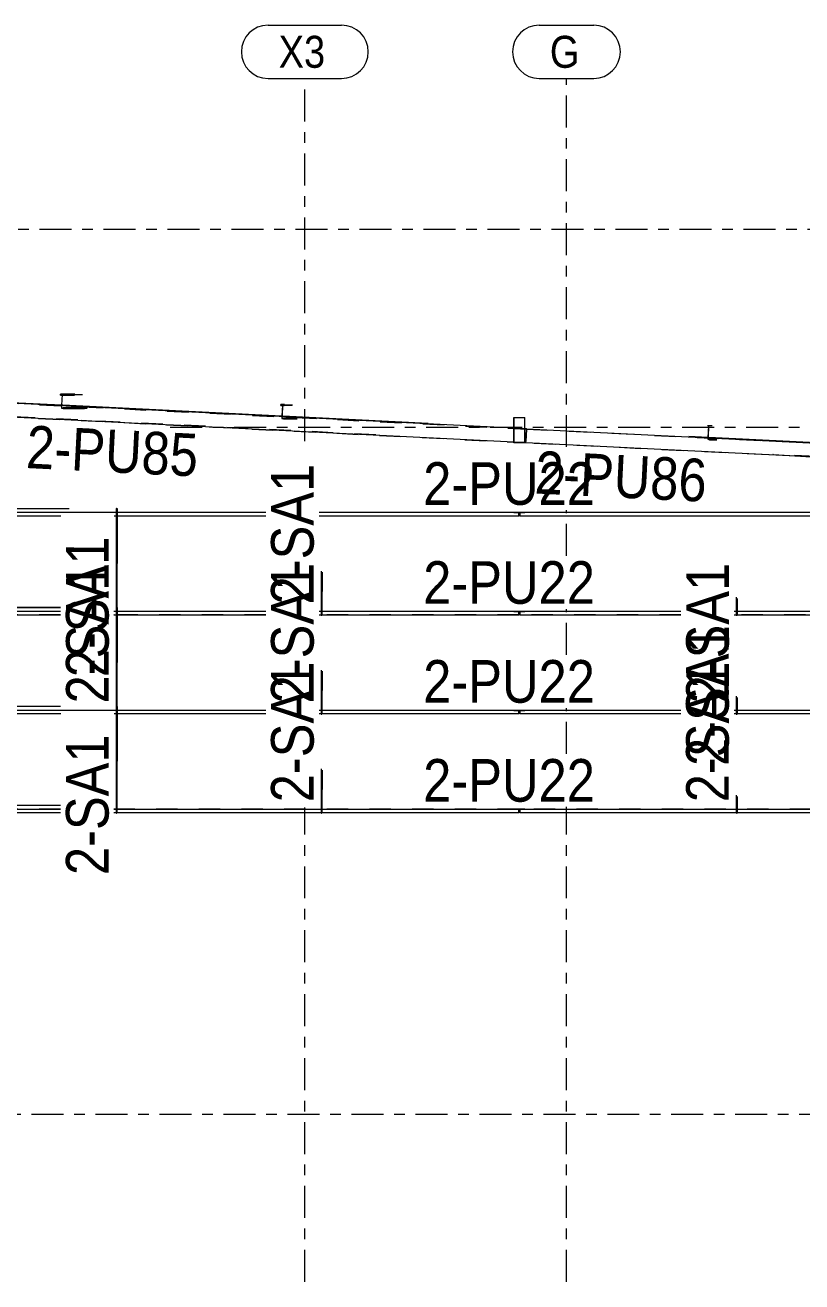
# Model space of a CAD drawing. Header units: millimetres. Extents: x -72 to 1100, y -472 to 348.
# Drawn here: x 349 to 421.8, y -15.8 to 102.2 of the extents above; entities that cross this region are included whole.
import ezdxf

# ---------------------------------------------------------------- set-up
doc = ezdxf.new("R2010")
doc.units = ezdxf.units.MM
for name, pattern in [('XKITLINE00', [0]), ('XKITLINE02', [4, 2, -2]), ('XKITLINE03', [6, 3, -1, 1, -1])]:
    doc.linetypes.add(name, pattern=pattern)
for name, color, linetype, lineweight in [('Part', 2, 'Continuous', 0), ('PartMark', 7, 'Continuous', 0), ('S-grid', 1, 'Continuous', 0)]:
    doc.layers.add(name, color=color, linetype=linetype, lineweight=lineweight)
doc.styles.add('ARIAL', font='ARIAL.TTF')

# ---------------------------------------------------------------- blocks, each defined once
blk = doc.blocks.new('*A4')
at = {"layer": 'S-grid', "color": 1, "linetype": 'XKITLINE03', "lineweight": 0}
blk.add_line((104.31, 83.04), (1057.35, 83.04), dxfattribs=at)
blk = doc.blocks.new('*A5')
at = {"layer": 'S-grid', "color": 1, "linetype": 'XKITLINE03', "lineweight": 0}
blk.add_line((362.56, 64.46), (1057.35, 64.46), dxfattribs=at)
blk = doc.blocks.new('*A6')
at = {"layer": 'S-grid', "color": 1, "linetype": 'XKITLINE03', "lineweight": 0}
blk.add_line((-22.45, 0), (1057.35, 0), dxfattribs=at)
blk = doc.blocks.new('*A377')
at = {"layer": 'Part', "color": 7, "linetype": 'XKITLINE02', "lineweight": 0}
for p, q in [((394.78, 37.89), (394.78, 37.89)), ((395.25, 37.89), (394.78, 37.89)), ((394.78, 37.86), (394.78, 37.89)), ((395.25, 37.86), (394.78, 37.86)), ((395.81, 37.89), (395.34, 37.89)), ((395.81, 37.86), (395.34, 37.86)), ((395.81, 37.89), (395.81, 37.86)), ((395.81, 37.86), (395.81, 37.86))]:
    blk.add_line(p, q, dxfattribs=at)
at = {"layer": 'Part', "color": 2, "linetype": 'XKITLINE00', "lineweight": 0}
for p, q in [((395.34, 37.89), (395.25, 37.89)), ((395.34, 37.86), (395.25, 37.86))]:
    blk.add_line(p, q, dxfattribs=at)
blk = doc.blocks.new('*A378')
at = {"layer": 'Part', "color": 7, "linetype": 'XKITLINE02', "lineweight": 0}
for p, q in [((394.78, 28.61), (394.78, 28.61)), ((395.25, 28.61), (394.78, 28.61)), ((394.78, 28.57), (394.78, 28.61)), ((395.25, 28.57), (394.78, 28.57)), ((395.81, 28.61), (395.34, 28.61)), ((395.81, 28.57), (395.34, 28.57)), ((395.81, 28.61), (395.81, 28.57)), ((395.81, 28.57), (395.81, 28.57))]:
    blk.add_line(p, q, dxfattribs=at)
at = {"layer": 'Part', "color": 2, "linetype": 'XKITLINE00', "lineweight": 0}
for p, q in [((395.34, 28.61), (395.25, 28.61)), ((395.34, 28.57), (395.25, 28.57))]:
    blk.add_line(p, q, dxfattribs=at)
blk = doc.blocks.new('*A379')
at = {"layer": 'Part', "color": 7, "linetype": 'XKITLINE02', "lineweight": 0}
for p, q in [((394.78, 47.18), (394.78, 47.18)), ((395.25, 47.18), (394.78, 47.18)), ((394.78, 47.14), (394.78, 47.18)), ((395.25, 47.14), (394.78, 47.14)), ((395.81, 47.18), (395.34, 47.18)), ((395.81, 47.14), (395.34, 47.14)), ((395.81, 47.18), (395.81, 47.14)), ((395.81, 47.14), (395.81, 47.14))]:
    blk.add_line(p, q, dxfattribs=at)
at = {"layer": 'Part', "color": 2, "linetype": 'XKITLINE00', "lineweight": 0}
for p, q in [((395.34, 47.18), (395.25, 47.18)), ((395.34, 47.14), (395.25, 47.14))]:
    blk.add_line(p, q, dxfattribs=at)
blk = doc.blocks.new('*A385')
at = {"layer": 'Part', "color": 2, "linetype": 'XKITLINE00', "lineweight": 0}
for p, q in [((415.64, 29.93), (415.64, 28.62)), ((415.73, 29.82), (415.73, 28.62)), ((415.64, 28.26), (415.64, 28.26)), ((415.66, 28.26), (415.64, 28.26)), ((415.64, 28.26), (415.65, 28.26)), ((415.65, 28.26), (415.68, 28.25)), ((415.69, 28.26), (415.66, 28.26)), ((415.68, 28.25), (415.71, 28.25)), ((415.72, 28.26), (415.69, 28.26)), ((415.71, 28.25), (415.73, 28.26)), ((415.73, 28.26), (415.72, 28.26)), ((415.73, 28.26), (415.73, 28.26))]:
    blk.add_line(p, q, dxfattribs=at)
at = {"layer": 'Part', "color": 7, "linetype": 'XKITLINE02', "lineweight": 0}
for p, q in [((415.64, 28.62), (415.64, 28.26)), ((415.73, 28.62), (415.73, 28.26))]:
    blk.add_line(p, q, dxfattribs=at)
blk = doc.blocks.new('*A386')
at = {"layer": 'Part', "color": 2, "linetype": 'XKITLINE00', "lineweight": 0}
for p, q in [((415.64, 39.21), (415.64, 37.91)), ((415.73, 39.1), (415.73, 37.91)), ((415.64, 37.54), (415.64, 37.55)), ((415.66, 37.55), (415.64, 37.54)), ((415.64, 37.54), (415.65, 37.54)), ((415.65, 37.54), (415.68, 37.54)), ((415.69, 37.55), (415.66, 37.55)), ((415.68, 37.54), (415.71, 37.54)), ((415.72, 37.54), (415.69, 37.55)), ((415.71, 37.54), (415.73, 37.54)), ((415.73, 37.54), (415.72, 37.54)), ((415.73, 37.54), (415.73, 37.55))]:
    blk.add_line(p, q, dxfattribs=at)
at = {"layer": 'Part', "color": 7, "linetype": 'XKITLINE02', "lineweight": 0}
for p, q in [((415.64, 37.91), (415.64, 37.55)), ((415.73, 37.91), (415.73, 37.55))]:
    blk.add_line(p, q, dxfattribs=at)
blk = doc.blocks.new('*A387')
at = {"layer": 'Part', "color": 2, "linetype": 'XKITLINE00', "lineweight": 0}
for p, q in [((415.64, 48.5), (415.64, 47.19)), ((415.73, 48.39), (415.73, 47.19)), ((415.64, 46.83), (415.64, 46.83)), ((415.66, 46.83), (415.64, 46.83)), ((415.64, 46.83), (415.65, 46.83)), ((415.65, 46.83), (415.68, 46.83)), ((415.69, 46.83), (415.66, 46.83)), ((415.68, 46.83), (415.71, 46.83)), ((415.72, 46.83), (415.69, 46.83)), ((415.71, 46.83), (415.73, 46.83)), ((415.73, 46.83), (415.72, 46.83)), ((415.73, 46.83), (415.73, 46.83))]:
    blk.add_line(p, q, dxfattribs=at)
at = {"layer": 'Part', "color": 7, "linetype": 'XKITLINE02', "lineweight": 0}
for p, q in [((415.64, 47.19), (415.64, 46.83)), ((415.73, 47.19), (415.73, 46.83))]:
    blk.add_line(p, q, dxfattribs=at)
blk = doc.blocks.new('*A398')
at = {"layer": 'Part', "color": 2, "linetype": 'XKITLINE00', "lineweight": 0}
for p, q in [((412.95, 64.64), (413.04, 64.62)), ((412.95, 64.63), (413.04, 64.61)), ((413.04, 64.61), (412.98, 63.5)), ((413.04, 64.62), (412.99, 63.5)), ((413.04, 64.62), (413.37, 64.62))]:
    blk.add_line(p, q, dxfattribs=at)
at = {"layer": 'Part', "color": 7, "linetype": 'XKITLINE02', "lineweight": 0}
for p, q in [((413.34, 64.61), (413.04, 64.61)), ((412.98, 63.5), (412.97, 63.33)), ((412.97, 63.33), (413.05, 63.33)), ((412.97, 63.33), (413.14, 63.29)), ((412.99, 63.5), (412.98, 63.34)), ((412.98, 63.34), (413.08, 63.34)), ((413.13, 63.3), (412.98, 63.34)), ((413.14, 63.4), (413.13, 63.3)), ((413.13, 63.3), (413.79, 63.3)), ((413.14, 63.4), (413.81, 63.4)), ((413.14, 63.4), (413.84, 63.4)), ((413.14, 63.29), (413.14, 63.4)), ((413.14, 63.4), (413.14, 63.4)), ((413.14, 63.29), (413.81, 63.29))]:
    blk.add_line(p, q, dxfattribs=at)
blk = doc.blocks.new('*A399')
at = {"layer": 'Part', "color": 7, "linetype": 'XKITLINE02', "lineweight": 0}
for p, q in [((394.78, 56.46), (394.78, 56.46)), ((395.25, 56.46), (394.78, 56.46)), ((394.78, 56.43), (394.78, 56.46)), ((395.25, 56.43), (394.78, 56.43)), ((395.81, 56.46), (395.34, 56.46)), ((395.81, 56.43), (395.34, 56.43)), ((395.81, 56.46), (395.81, 56.43)), ((395.81, 56.43), (395.81, 56.43))]:
    blk.add_line(p, q, dxfattribs=at)
at = {"layer": 'Part', "color": 2, "linetype": 'XKITLINE00', "lineweight": 0}
for p, q in [((395.34, 56.46), (395.25, 56.46)), ((395.34, 56.43), (395.25, 56.43))]:
    blk.add_line(p, q, dxfattribs=at)
blk = doc.blocks.new('*A400')
at = {"layer": 'Part', "color": 2, "linetype": 'XKITLINE00', "lineweight": 0}
for p, q in [((394.79, 65.38), (394.79, 64.37)), ((394.79, 63.04), (394.79, 65.38)), ((394.79, 65.38), (394.79, 65.38)), ((394.79, 65.38), (395.82, 65.38)), ((395.82, 63.04), (395.82, 65.38)), ((394.79, 64.08), (394.79, 63.04)), ((395.82, 63.04), (394.79, 63.04))]:
    blk.add_line(p, q, dxfattribs=at)
at = {"layer": 'Part', "color": 7, "linetype": 'XKITLINE02', "lineweight": 0}
for p, q in [((395.82, 63.04), (395.82, 65.38)), ((394.79, 64.37), (394.79, 64.08)), ((395.82, 63.04), (395.82, 63.04))]:
    blk.add_line(p, q, dxfattribs=at)
blk = doc.blocks.new('*A401')
at = {"layer": 'Part', "color": 2, "linetype": 'XKITLINE00', "lineweight": 0}
for p, q in [((394.78, 63.04), (394.79, 63.04)), ((395.82, 63.01), (394.78, 63.01)), ((395.82, 63.04), (394.79, 63.04)), ((394.79, 63.01), (394.79, 63.04)), ((395.82, 63.04), (395.82, 63.01))]:
    blk.add_line(p, q, dxfattribs=at)
at = {"layer": 'Part', "color": 7, "linetype": 'XKITLINE02', "lineweight": 0}
for p, q in [((395.82, 63.04), (395.82, 63.04)), ((395.82, 63.01), (395.82, 63.01))]:
    blk.add_line(p, q, dxfattribs=at)
blk = doc.blocks.new('*A405')
at = {"layer": 'Part', "color": 2, "linetype": 'XKITLINE00', "lineweight": 0}
for p, q in [((338.24, 65.88), (338.31, 67.2)), ((338.31, 67.2), (338.3, 67.23)), ((338.3, 67.23), (338.3, 67.23)), ((352.37, 66.53), (338.3, 67.23)), ((394.79, 64.37), (338.31, 67.2)), ((373.04, 65.49), (352.49, 66.52)), ((394.79, 63.05), (338.24, 65.88)), ((386.74, 64.8), (373.13, 65.49)), ((395.98, 64.31), (395.82, 64.32)), ((395.92, 62.99), (395.98, 64.31)), ((395.98, 64.31), (395.98, 64.32)), ((395.92, 62.99), (395.67, 63.01))]:
    blk.add_line(p, q, dxfattribs=at)
at = {"layer": 'Part', "color": 7, "linetype": 'XKITLINE02', "lineweight": 0}
for p, q in [((338.31, 67.18), (338.24, 65.9)), ((338.3, 67.23), (338.3, 67.22)), ((338.3, 67.22), (338.31, 67.18)), ((338.3, 67.22), (386.68, 64.79)), ((338.31, 67.18), (395.98, 64.29)), ((352.49, 66.52), (352.37, 66.53)), ((381.85, 63.75), (338.24, 65.93)), ((338.24, 65.9), (338.24, 65.93)), ((338.24, 65.93), (338.24, 65.92)), ((338.24, 65.92), (381.8, 63.73)), ((338.24, 65.92), (338.24, 65.88)), ((338.24, 65.9), (338.24, 65.9)), ((338.24, 65.9), (395.46, 63.03)), ((373.05, 65.49), (373.04, 65.49)), ((373.13, 65.49), (373.05, 65.49)), ((394.79, 64.37), (394.79, 64.37)), ((395.82, 64.32), (394.79, 64.37)), ((395.98, 64.29), (395.92, 63.13)), ((395.98, 64.29), (395.98, 64.3)), ((394.79, 63.05), (394.79, 63.05)), ((395.67, 63.01), (394.79, 63.05))]:
    blk.add_line(p, q, dxfattribs=at)
blk = doc.blocks.new('*A406')
at = {"layer": 'Part', "color": 2, "linetype": 'XKITLINE00', "lineweight": 0}
for p, q in [((333.35, 56.81), (333.35, 56.82)), ((353.08, 56.82), (333.35, 56.82)), ((333.35, 56.48), (333.35, 56.81)), ((353.08, 56.81), (333.35, 56.81)), ((333.38, 56.12), (333.38, 56.48)), ((333.38, 56.48), (371.52, 56.48)), ((352.29, 56.12), (333.38, 56.12)), ((371.52, 56.12), (357.29, 56.12)), ((376.52, 56.48), (395.25, 56.48)), ((395.25, 56.12), (376.52, 56.12)), ((395.25, 56.48), (395.25, 56.12))]:
    blk.add_line(p, q, dxfattribs=at)
at = {"layer": 'Part', "color": 7, "linetype": 'XKITLINE02', "lineweight": 0}
for p, q in [((333.35, 56.82), (333.35, 56.82)), ((333.35, 56.82), (333.35, 56.46)), ((333.35, 56.82), (333.35, 56.82)), ((333.35, 56.81), (333.35, 56.81)), ((333.35, 56.81), (333.35, 56.81)), ((333.38, 56.48), (333.35, 56.48)), ((371.52, 56.46), (333.35, 56.46)), ((333.38, 56.46), (333.38, 56.13)), ((333.38, 56.13), (333.38, 56.13)), ((333.38, 56.13), (333.38, 56.12)), ((352.29, 56.13), (333.38, 56.13)), ((333.38, 56.12), (333.38, 56.12)), ((333.38, 56.12), (333.38, 56.12)), ((371.52, 56.13), (357.29, 56.13)), ((395.25, 56.46), (376.52, 56.46)), ((395.25, 56.13), (376.52, 56.13)), ((395.25, 56.13), (395.25, 56.46)), ((395.25, 56.12), (395.25, 56.13)), ((395.25, 56.13), (395.25, 56.13)), ((395.25, 56.12), (395.25, 56.12))]:
    blk.add_line(p, q, dxfattribs=at)
blk = doc.blocks.new('*A407')
at = {"layer": 'Part', "color": 2, "linetype": 'XKITLINE00', "lineweight": 0}
for p, q in [((333.35, 47.52), (333.35, 47.54)), ((352.28, 47.54), (333.35, 47.54)), ((333.35, 47.19), (333.35, 47.52)), ((352.28, 47.52), (333.35, 47.52)), ((333.38, 46.83), (333.38, 47.19)), ((333.38, 47.19), (352.28, 47.19)), ((357.28, 47.19), (357.29, 47.19)), ((357.29, 47.19), (371.52, 47.19)), ((376.52, 47.19), (395.25, 47.19)), ((395.25, 47.19), (395.25, 46.83)), ((352.28, 46.83), (333.38, 46.83)), ((357.29, 46.83), (357.28, 46.83)), ((371.52, 46.83), (357.29, 46.83)), ((395.25, 46.83), (376.52, 46.83))]:
    blk.add_line(p, q, dxfattribs=at)
at = {"layer": 'Part', "color": 7, "linetype": 'XKITLINE02', "lineweight": 0}
for p, q in [((333.35, 47.54), (333.35, 47.54)), ((333.35, 47.54), (333.35, 47.18)), ((333.35, 47.54), (333.35, 47.54)), ((333.35, 47.52), (333.35, 47.52)), ((333.35, 47.52), (333.35, 47.52)), ((333.38, 47.19), (333.35, 47.19)), ((352.28, 47.18), (333.35, 47.18)), ((333.38, 47.18), (333.38, 46.85)), ((333.38, 46.85), (333.38, 46.85)), ((333.38, 46.85), (333.38, 46.83)), ((352.28, 46.85), (333.38, 46.85)), ((333.38, 46.83), (333.38, 46.83)), ((333.38, 46.83), (333.38, 46.83)), ((357.29, 47.18), (357.28, 47.18)), ((357.29, 46.85), (357.28, 46.85)), ((371.52, 47.18), (357.29, 47.18)), ((371.52, 46.85), (357.29, 46.85)), ((395.25, 47.18), (376.52, 47.18)), ((395.25, 46.85), (376.52, 46.85)), ((395.25, 46.85), (395.25, 47.18)), ((395.25, 46.83), (395.25, 46.85)), ((395.25, 46.85), (395.25, 46.85)), ((395.25, 46.83), (395.25, 46.83))]:
    blk.add_line(p, q, dxfattribs=at)
blk = doc.blocks.new('*A408')
at = {"layer": 'Part', "color": 2, "linetype": 'XKITLINE00', "lineweight": 0}
for p, q in [((333.35, 38.24), (333.35, 38.25)), ((352.28, 38.25), (333.35, 38.25)), ((333.35, 37.91), (333.35, 38.24)), ((352.28, 38.24), (333.35, 38.24)), ((333.38, 37.55), (333.38, 37.91)), ((333.38, 37.91), (371.52, 37.91)), ((376.52, 37.91), (395.25, 37.91)), ((395.25, 37.91), (395.25, 37.55)), ((352.29, 37.55), (333.38, 37.55)), ((371.52, 37.55), (357.29, 37.55)), ((395.25, 37.55), (376.52, 37.55))]:
    blk.add_line(p, q, dxfattribs=at)
at = {"layer": 'Part', "color": 7, "linetype": 'XKITLINE02', "lineweight": 0}
for p, q in [((333.35, 38.25), (333.35, 38.25)), ((333.35, 38.25), (333.35, 37.89)), ((333.35, 38.25), (333.35, 38.25)), ((333.35, 38.24), (333.35, 38.24)), ((333.35, 38.24), (333.35, 38.24)), ((333.38, 37.91), (333.35, 37.91)), ((371.52, 37.89), (333.35, 37.89)), ((333.38, 37.89), (333.38, 37.56)), ((395.25, 37.89), (376.52, 37.89)), ((395.25, 37.56), (395.25, 37.89)), ((333.38, 37.56), (333.38, 37.56)), ((333.38, 37.56), (333.38, 37.55)), ((352.29, 37.56), (333.38, 37.56)), ((333.38, 37.55), (333.38, 37.55)), ((333.38, 37.55), (333.38, 37.55)), ((371.52, 37.56), (357.29, 37.56)), ((395.25, 37.56), (376.52, 37.56)), ((395.25, 37.55), (395.25, 37.56)), ((395.25, 37.56), (395.25, 37.56)), ((395.25, 37.55), (395.25, 37.55))]:
    blk.add_line(p, q, dxfattribs=at)
blk = doc.blocks.new('*A409')
at = {"layer": 'Part', "color": 2, "linetype": 'XKITLINE00', "lineweight": 0}
for p, q in [((333.35, 28.95), (333.35, 28.96)), ((352.28, 28.96), (333.35, 28.96)), ((333.35, 28.62), (333.35, 28.95)), ((352.28, 28.95), (333.35, 28.95)), ((333.38, 28.26), (333.38, 28.62)), ((333.38, 28.62), (352.28, 28.62)), ((357.28, 28.62), (395.25, 28.62)), ((395.25, 28.62), (395.25, 28.26)), ((352.28, 28.26), (333.38, 28.26)), ((395.25, 28.26), (357.28, 28.26))]:
    blk.add_line(p, q, dxfattribs=at)
at = {"layer": 'Part', "color": 7, "linetype": 'XKITLINE02', "lineweight": 0}
for p, q in [((333.35, 28.96), (333.35, 28.96)), ((333.35, 28.96), (333.35, 28.61)), ((333.35, 28.96), (333.35, 28.96)), ((333.35, 28.95), (333.35, 28.95)), ((333.35, 28.95), (333.35, 28.95)), ((333.38, 28.62), (333.35, 28.62)), ((352.28, 28.61), (333.35, 28.61)), ((333.38, 28.61), (333.38, 28.28)), ((395.25, 28.61), (357.28, 28.61)), ((395.25, 28.28), (395.25, 28.61)), ((333.38, 28.28), (333.38, 28.28)), ((333.38, 28.28), (333.38, 28.26)), ((352.28, 28.28), (333.38, 28.28)), ((333.38, 28.26), (333.38, 28.26)), ((333.38, 28.26), (333.38, 28.26)), ((395.25, 28.28), (357.28, 28.28)), ((395.25, 28.26), (395.25, 28.28)), ((395.25, 28.28), (395.25, 28.28)), ((395.25, 28.26), (395.25, 28.26))]:
    blk.add_line(p, q, dxfattribs=at)
blk = doc.blocks.new('*A410')
at = {"layer": 'Part', "color": 2, "linetype": 'XKITLINE00', "lineweight": 0}
for p, q in [((372.94, 66.6), (372.93, 66.5)), ((372.93, 66.5), (372.94, 66.5)), ((373.1, 66.57), (372.94, 66.6)), ((372.94, 66.6), (373.26, 66.6)), ((372.94, 66.5), (372.94, 66.59)), ((372.94, 66.59), (373.1, 66.55)), ((373.09, 66.5), (372.94, 66.5)), ((373.1, 66.55), (373.04, 65.49)), ((373.1, 66.57), (373.05, 65.49)), ((373.1, 66.57), (374.02, 66.57))]:
    blk.add_line(p, q, dxfattribs=at)
at = {"layer": 'Part', "color": 7, "linetype": 'XKITLINE02', "lineweight": 0}
for p, q in [((372.93, 66.5), (373.24, 66.5)), ((373.29, 66.59), (372.94, 66.59)), ((373.1, 66.5), (373.09, 66.5)), ((373.1, 66.55), (373.99, 66.55)), ((373.1, 66.5), (373.26, 66.5)), ((373.04, 65.49), (373.03, 65.27)), ((373.03, 65.27), (373.2, 65.24)), ((373.03, 65.27), (373.7, 65.27)), ((373.05, 65.49), (373.04, 65.29)), ((373.19, 65.25), (373.04, 65.29)), ((373.73, 65.29), (373.04, 65.29)), ((373.2, 65.35), (373.19, 65.25)), ((373.19, 65.25), (374.43, 65.25)), ((373.2, 65.34), (373.2, 65.35)), ((373.2, 65.35), (374.45, 65.35)), ((373.2, 65.24), (373.2, 65.34)), ((373.2, 65.34), (374.48, 65.34)), ((373.2, 65.24), (374.46, 65.24))]:
    blk.add_line(p, q, dxfattribs=at)
blk = doc.blocks.new('*A411')
at = {"layer": 'Part', "color": 2, "linetype": 'XKITLINE00', "lineweight": 0}
for p, q in [((352.43, 67.54), (352.26, 67.58)), ((352.26, 67.58), (352.26, 67.47)), ((352.26, 67.58), (353.58, 67.58)), ((352.26, 67.47), (352.27, 67.56)), ((352.26, 67.47), (352.26, 67.47)), ((352.42, 67.47), (352.26, 67.47)), ((352.27, 67.56), (352.42, 67.53)), ((352.42, 67.53), (352.37, 66.52)), ((352.43, 67.54), (352.38, 66.52)), ((352.43, 67.54), (354.34, 67.54)), ((352.53, 66.21), (352.52, 66.21)), ((352.53, 66.21), (352.53, 66.32)), ((352.53, 66.32), (352.53, 66.32)), ((352.55, 66.32), (352.53, 66.32)), ((352.54, 66.21), (352.53, 66.21))]:
    blk.add_line(p, q, dxfattribs=at)
at = {"layer": 'Part', "color": 7, "linetype": 'XKITLINE02', "lineweight": 0}
for p, q in [((352.26, 67.47), (353.56, 67.47)), ((353.61, 67.56), (352.27, 67.56)), ((352.42, 67.53), (354.31, 67.53)), ((352.43, 67.47), (352.42, 67.47)), ((352.43, 67.47), (353.59, 67.47)), ((352.37, 66.52), (352.36, 66.25)), ((352.52, 66.21), (352.36, 66.25)), ((352.36, 66.25), (354.02, 66.25)), ((352.38, 66.52), (352.37, 66.26)), ((352.52, 66.23), (352.37, 66.26)), ((354.05, 66.26), (352.37, 66.26)), ((352.53, 66.32), (352.52, 66.23)), ((352.52, 66.23), (354.76, 66.23)), ((352.53, 66.32), (352.53, 66.32)), ((352.53, 66.32), (354.78, 66.32)), ((354.78, 66.21), (352.54, 66.21)), ((354.8, 66.32), (352.55, 66.32))]:
    blk.add_line(p, q, dxfattribs=at)
blk = doc.blocks.new('*A412')
at = {"layer": 'Part', "color": 2, "linetype": 'XKITLINE00', "lineweight": 0}
for p, q in [((376.71, 32.39), (376.71, 28.62)), ((376.8, 32.28), (376.79, 28.62)), ((376.71, 28.26), (376.71, 28.26)), ((376.72, 28.26), (376.71, 28.26)), ((376.71, 28.26), (376.72, 28.26)), ((376.75, 28.26), (376.72, 28.26)), ((376.72, 28.26), (376.75, 28.25)), ((376.78, 28.26), (376.75, 28.26)), ((376.75, 28.25), (376.78, 28.25)), ((376.79, 28.26), (376.78, 28.26)), ((376.78, 28.25), (376.79, 28.26)), ((376.79, 28.26), (376.79, 28.26))]:
    blk.add_line(p, q, dxfattribs=at)
at = {"layer": 'Part', "color": 7, "linetype": 'XKITLINE02', "lineweight": 0}
for p, q in [((376.71, 28.62), (376.71, 28.26)), ((376.79, 28.62), (376.79, 28.26))]:
    blk.add_line(p, q, dxfattribs=at)
blk = doc.blocks.new('*A413')
at = {"layer": 'Part', "color": 7, "linetype": 'XKITLINE02', "lineweight": 0}
for p, q in [((357.5, 38.26), (357.49, 37.54)), ((357.51, 38.25), (357.5, 38.26)), ((357.5, 38.26), (357.51, 38.26)), ((357.51, 38.26), (357.54, 38.26)), ((357.53, 38.25), (357.51, 38.25)), ((357.57, 38.25), (357.53, 38.25)), ((357.57, 38.26), (357.54, 38.26)), ((357.58, 38.26), (357.57, 38.25)), ((357.58, 37.91), (357.58, 37.55)), ((357.48, 28.62), (357.48, 28.26)), ((357.57, 28.62), (357.57, 28.26))]:
    blk.add_line(p, q, dxfattribs=at)
at = {"layer": 'Part', "color": 2, "linetype": 'XKITLINE00', "lineweight": 0}
for p, q in [((357.57, 38.26), (357.57, 38.26)), ((357.57, 38.26), (357.58, 38.26)), ((357.58, 38.26), (357.58, 37.91)), ((357.49, 37.54), (357.48, 28.62)), ((357.58, 37.55), (357.57, 28.62)), ((357.48, 28.26), (357.48, 28.26)), ((357.5, 28.26), (357.48, 28.26)), ((357.48, 28.26), (357.49, 28.26)), ((357.49, 28.26), (357.52, 28.25)), ((357.53, 28.26), (357.5, 28.26)), ((357.52, 28.25), (357.55, 28.25)), ((357.56, 28.26), (357.53, 28.26)), ((357.55, 28.25), (357.57, 28.26)), ((357.57, 28.26), (357.56, 28.26)), ((357.57, 28.26), (357.57, 28.26))]:
    blk.add_line(p, q, dxfattribs=at)
blk = doc.blocks.new('*A414')
at = {"layer": 'Part', "color": 2, "linetype": 'XKITLINE00', "lineweight": 0}
for p, q in [((376.71, 41.67), (376.71, 37.91)), ((376.8, 41.56), (376.79, 37.91)), ((376.71, 37.54), (376.71, 37.55)), ((376.72, 37.55), (376.71, 37.54)), ((376.71, 37.54), (376.72, 37.54)), ((376.75, 37.55), (376.72, 37.55)), ((376.72, 37.54), (376.75, 37.54)), ((376.78, 37.54), (376.75, 37.55)), ((376.75, 37.54), (376.78, 37.54)), ((376.79, 37.54), (376.78, 37.54)), ((376.78, 37.54), (376.79, 37.54)), ((376.79, 37.54), (376.79, 37.55))]:
    blk.add_line(p, q, dxfattribs=at)
at = {"layer": 'Part', "color": 7, "linetype": 'XKITLINE02', "lineweight": 0}
for p, q in [((376.71, 37.91), (376.71, 37.55)), ((376.79, 37.91), (376.79, 37.55))]:
    blk.add_line(p, q, dxfattribs=at)
blk = doc.blocks.new('*A415')
at = {"layer": 'Part', "color": 7, "linetype": 'XKITLINE02', "lineweight": 0}
for p, q in [((357.5, 47.54), (357.49, 46.83)), ((357.51, 47.54), (357.5, 47.54)), ((357.5, 47.54), (357.51, 47.54)), ((357.53, 47.54), (357.51, 47.54)), ((357.51, 47.54), (357.54, 47.54)), ((357.57, 47.54), (357.53, 47.54)), ((357.57, 47.54), (357.54, 47.54)), ((357.58, 47.54), (357.57, 47.54)), ((357.58, 47.19), (357.58, 46.83)), ((357.48, 37.91), (357.48, 37.55)), ((357.57, 37.91), (357.57, 37.55))]:
    blk.add_line(p, q, dxfattribs=at)
at = {"layer": 'Part', "color": 2, "linetype": 'XKITLINE00', "lineweight": 0}
for p, q in [((357.57, 47.54), (357.57, 47.54)), ((357.57, 47.54), (357.58, 47.54)), ((357.58, 47.54), (357.58, 47.19)), ((357.49, 46.83), (357.48, 37.91)), ((357.58, 46.83), (357.57, 37.91)), ((357.48, 37.54), (357.48, 37.55)), ((357.5, 37.55), (357.48, 37.54)), ((357.48, 37.54), (357.49, 37.54)), ((357.49, 37.54), (357.52, 37.54)), ((357.53, 37.55), (357.5, 37.55)), ((357.52, 37.54), (357.55, 37.54)), ((357.56, 37.54), (357.53, 37.55)), ((357.55, 37.54), (357.57, 37.54)), ((357.57, 37.54), (357.56, 37.54)), ((357.57, 37.54), (357.57, 37.55))]:
    blk.add_line(p, q, dxfattribs=at)
blk = doc.blocks.new('*A416')
at = {"layer": 'Part', "color": 2, "linetype": 'XKITLINE00', "lineweight": 0}
for p, q in [((376.71, 50.96), (376.71, 47.19)), ((376.8, 50.85), (376.79, 47.19)), ((376.71, 46.83), (376.71, 46.83)), ((376.72, 46.83), (376.71, 46.83)), ((376.71, 46.83), (376.72, 46.83)), ((376.75, 46.83), (376.72, 46.83)), ((376.72, 46.83), (376.75, 46.83)), ((376.78, 46.83), (376.75, 46.83)), ((376.75, 46.83), (376.78, 46.83)), ((376.79, 46.83), (376.78, 46.83)), ((376.78, 46.83), (376.79, 46.83)), ((376.79, 46.83), (376.79, 46.83))]:
    blk.add_line(p, q, dxfattribs=at)
at = {"layer": 'Part', "color": 7, "linetype": 'XKITLINE02', "lineweight": 0}
for p, q in [((376.71, 47.19), (376.71, 46.83)), ((376.79, 47.19), (376.79, 46.83))]:
    blk.add_line(p, q, dxfattribs=at)
blk = doc.blocks.new('*A417')
at = {"layer": 'Part', "color": 2, "linetype": 'XKITLINE00', "lineweight": 0}
for p, q in [((357.5, 56.83), (357.49, 56.48)), ((357.5, 56.83), (357.51, 56.83)), ((357.51, 56.83), (357.54, 56.83)), ((357.54, 56.83), (357.57, 56.83)), ((357.57, 56.83), (357.58, 56.83)), ((357.58, 56.83), (357.58, 56.48)), ((357.49, 56.12), (357.48, 47.19)), ((357.58, 56.12), (357.57, 47.19)), ((357.48, 46.83), (357.48, 46.83)), ((357.5, 46.83), (357.48, 46.83)), ((357.48, 46.83), (357.49, 46.83)), ((357.49, 46.83), (357.52, 46.83)), ((357.53, 46.83), (357.5, 46.83)), ((357.52, 46.83), (357.55, 46.83)), ((357.56, 46.83), (357.53, 46.83)), ((357.55, 46.83), (357.57, 46.83)), ((357.57, 46.83), (357.56, 46.83)), ((357.57, 46.83), (357.57, 46.83))]:
    blk.add_line(p, q, dxfattribs=at)
at = {"layer": 'Part', "color": 7, "linetype": 'XKITLINE02', "lineweight": 0}
for p, q in [((357.51, 56.83), (357.5, 56.83)), ((357.53, 56.82), (357.51, 56.83)), ((357.57, 56.82), (357.53, 56.82)), ((357.58, 56.83), (357.57, 56.82)), ((357.49, 56.48), (357.49, 56.12)), ((357.58, 56.48), (357.58, 56.12)), ((357.48, 47.19), (357.48, 46.83)), ((357.57, 47.19), (357.57, 46.83))]:
    blk.add_line(p, q, dxfattribs=at)
blk = doc.blocks.new('*A501')
at = {"layer": 'S-grid', "color": 1, "linetype": 'XKITLINE03', "lineweight": 0}
for p, q in [((375.18, 63.16), (375.18, 97.2)), ((375.18, -15.75), (375.18, 28.76))]:
    blk.add_line(p, q, dxfattribs=at)
at = {"layer": 'S-grid', "color": 3, "style": 'ARIAL', "width": 0.85}
blk.add_text('X3', height=3, dxfattribs=at).set_placement((372.73, 98.2))
blk = doc.blocks.new('*A502')
at = {"layer": 'S-grid', "color": 1, "linetype": 'XKITLINE00', "lineweight": 0}
for p, q in [((371.73, 102.2), (378.63, 102.2)), ((371.73, 97.2), (378.63, 97.2))]:
    blk.add_line(p, q, dxfattribs=at)
for centre, start, end in [((371.73, 99.7), 90, 270), ((378.63, 99.7), 270, 90)]:
    blk.add_arc(centre, 2.5, start, end, dxfattribs=at)
blk = doc.blocks.new('*A503')
at = {"layer": 'S-grid', "color": 1, "linetype": 'XKITLINE03', "lineweight": 0}
for p, q in [((399.72, 62.61), (399.72, 97.2)), ((399.72, 52.39), (399.72, 56.68)), ((399.72, 43.11), (399.72, 47.39)), ((399.72, 33.82), (399.72, 38.11)), ((399.72, -15.75), (399.72, 28.82))]:
    blk.add_line(p, q, dxfattribs=at)
at = {"layer": 'S-grid', "color": 3, "style": 'ARIAL', "width": 0.85}
blk.add_text('G', height=3, dxfattribs=at).set_placement((398.16, 98.2))
blk = doc.blocks.new('*A504')
at = {"layer": 'S-grid', "color": 1, "linetype": 'XKITLINE00', "lineweight": 0}
for p, q in [((397.16, 102.2), (402.27, 102.2)), ((397.16, 97.2), (402.27, 97.2))]:
    blk.add_line(p, q, dxfattribs=at)
for centre, start, end in [((397.16, 99.7), 90, 270), ((402.27, 99.7), 270, 90)]:
    blk.add_arc(centre, 2.5, start, end, dxfattribs=at)
blk = doc.blocks.new('*A507')
at = {"layer": 'Part', "color": 2, "linetype": 'XKITLINE00', "lineweight": 0}
for p, q in [((395.92, 62.99), (395.98, 64.31)), ((395.98, 64.31), (395.99, 64.32)), ((395.98, 64.31), (455.11, 61.41)), ((455.05, 60.09), (395.92, 62.99)), ((412.98, 63.51), (411.19, 63.59)), ((432.15, 62.57), (413.07, 63.5)), ((453.89, 61.5), (432.2, 62.56)), ((455.12, 61.44), (454.82, 61.45)), ((455.11, 61.41), (455.05, 60.09)), ((455.12, 61.44), (455.11, 61.41))]:
    blk.add_line(p, q, dxfattribs=at)
at = {"layer": 'Part', "color": 7, "linetype": 'XKITLINE02', "lineweight": 0}
for p, q in [((395.93, 63.13), (395.98, 64.29)), ((395.98, 64.29), (395.99, 64.3)), ((395.98, 64.29), (455.11, 61.39)), ((396.68, 62.97), (455.05, 60.11)), ((411.27, 63.58), (455.12, 61.43)), ((413.07, 63.5), (412.98, 63.51)), ((432.2, 62.56), (432.15, 62.57)), ((455.05, 60.14), (419.06, 61.91)), ((419.14, 61.89), (455.05, 60.13)), ((454.82, 61.45), (453.89, 61.5)), ((455.05, 60.11), (455.11, 61.39)), ((455.11, 61.39), (455.12, 61.43)), ((455.12, 61.43), (455.12, 61.44)), ((455.05, 60.13), (455.05, 60.14)), ((455.05, 60.14), (455.05, 60.11)), ((455.05, 60.09), (455.05, 60.13))]:
    blk.add_line(p, q, dxfattribs=at)
blk = doc.blocks.new('*A508')
at = {"layer": 'Part', "color": 2, "linetype": 'XKITLINE00', "lineweight": 0}
for p, q in [((395.34, 56.12), (395.34, 56.48)), ((395.34, 56.48), (455.37, 56.48)), ((455.35, 56.12), (395.34, 56.12))]:
    blk.add_line(p, q, dxfattribs=at)
at = {"layer": 'Part', "color": 7, "linetype": 'XKITLINE02', "lineweight": 0}
for p, q in [((395.34, 56.46), (395.34, 56.13)), ((455.37, 56.46), (395.34, 56.46)), ((395.34, 56.13), (395.34, 56.13)), ((395.34, 56.13), (395.34, 56.12)), ((455.35, 56.13), (395.34, 56.13)), ((395.34, 56.12), (395.34, 56.12))]:
    blk.add_line(p, q, dxfattribs=at)
blk = doc.blocks.new('*A509')
at = {"layer": 'Part', "color": 2, "linetype": 'XKITLINE00', "lineweight": 0}
for p, q in [((395.34, 46.83), (395.34, 47.19)), ((395.34, 47.19), (410.44, 47.19)), ((415.44, 47.19), (415.45, 47.19)), ((415.45, 47.19), (430.14, 47.19)), ((435.14, 47.19), (435.15, 47.19)), ((435.15, 47.19), (458.65, 47.19)), ((458.65, 47.19), (458.65, 46.83)), ((410.44, 46.83), (395.34, 46.83)), ((415.45, 46.83), (415.44, 46.83)), ((430.14, 46.83), (415.45, 46.83)), ((435.15, 46.83), (435.14, 46.83)), ((458.65, 46.83), (435.15, 46.83))]:
    blk.add_line(p, q, dxfattribs=at)
at = {"layer": 'Part', "color": 7, "linetype": 'XKITLINE02', "lineweight": 0}
for p, q in [((458.66, 47.19), (458.65, 47.19)), ((395.34, 47.18), (395.34, 46.85)), ((410.44, 47.18), (395.34, 47.18)), ((395.34, 46.85), (395.34, 46.85)), ((395.34, 46.85), (395.34, 46.83)), ((410.44, 46.85), (395.34, 46.85)), ((395.34, 46.83), (395.34, 46.83)), ((415.45, 47.18), (415.44, 47.18)), ((415.45, 46.85), (415.44, 46.85)), ((430.14, 47.18), (415.45, 47.18)), ((430.14, 46.85), (415.45, 46.85)), ((435.15, 47.18), (435.14, 47.18)), ((435.15, 46.85), (435.14, 46.85)), ((458.66, 47.18), (435.15, 47.18)), ((458.65, 46.85), (435.15, 46.85)), ((458.65, 46.85), (458.65, 47.18)), ((458.65, 46.83), (458.65, 46.85)), ((458.65, 46.85), (458.65, 46.85)), ((458.65, 46.83), (458.65, 46.83)), ((458.65, 46.83), (458.65, 46.83))]:
    blk.add_line(p, q, dxfattribs=at)
blk = doc.blocks.new('*A510')
at = {"layer": 'Part', "color": 2, "linetype": 'XKITLINE00', "lineweight": 0}
for p, q in [((395.34, 37.55), (395.34, 37.91)), ((395.34, 37.91), (410.43, 37.91)), ((415.45, 37.91), (430.13, 37.91)), ((435.15, 37.91), (458.65, 37.91)), ((458.65, 37.91), (458.65, 37.55)), ((410.43, 37.55), (395.34, 37.55)), ((430.13, 37.55), (415.45, 37.55)), ((458.65, 37.55), (435.15, 37.55))]:
    blk.add_line(p, q, dxfattribs=at)
at = {"layer": 'Part', "color": 7, "linetype": 'XKITLINE02', "lineweight": 0}
for p, q in [((395.34, 37.89), (395.34, 37.56)), ((410.43, 37.89), (395.34, 37.89)), ((430.13, 37.89), (415.45, 37.89)), ((458.66, 37.89), (435.15, 37.89)), ((458.66, 37.91), (458.65, 37.91)), ((458.65, 37.56), (458.65, 37.89)), ((395.34, 37.56), (395.34, 37.56)), ((395.34, 37.56), (395.34, 37.55)), ((410.43, 37.56), (395.34, 37.56)), ((395.34, 37.55), (395.34, 37.55)), ((430.13, 37.56), (415.45, 37.56)), ((458.65, 37.56), (435.15, 37.56)), ((458.65, 37.55), (458.65, 37.56)), ((458.65, 37.56), (458.65, 37.56)), ((458.65, 37.55), (458.65, 37.55)), ((458.65, 37.55), (458.65, 37.55))]:
    blk.add_line(p, q, dxfattribs=at)
blk = doc.blocks.new('*A511')
at = {"layer": 'Part', "color": 2, "linetype": 'XKITLINE00', "lineweight": 0}
for p, q in [((395.34, 28.26), (395.34, 28.62)), ((395.34, 28.62), (458.65, 28.62)), ((458.65, 28.62), (458.65, 28.26)), ((458.65, 28.26), (395.34, 28.26))]:
    blk.add_line(p, q, dxfattribs=at)
at = {"layer": 'Part', "color": 7, "linetype": 'XKITLINE02', "lineweight": 0}
for p, q in [((395.34, 28.61), (395.34, 28.28)), ((458.66, 28.61), (395.34, 28.61)), ((458.66, 28.62), (458.65, 28.62)), ((458.65, 28.28), (458.65, 28.61)), ((395.34, 28.28), (395.34, 28.28)), ((395.34, 28.28), (395.34, 28.26)), ((458.65, 28.28), (395.34, 28.28)), ((395.34, 28.26), (395.34, 28.26)), ((458.65, 28.26), (458.65, 28.28)), ((458.65, 28.28), (458.65, 28.28)), ((458.65, 28.26), (458.65, 28.26)), ((458.65, 28.26), (458.65, 28.26))]:
    blk.add_line(p, q, dxfattribs=at)
blk = doc.blocks.new('*A1046')
at = {"layer": 'PartMark', "color": 3, "style": 'ARIAL', "width": 0.85}
blk.add_text('2-PU85', height=4, rotation=-2.8705, dxfattribs=at).set_placement((348.99, 60.64))
blk = doc.blocks.new('*A1054')
at = {"layer": 'PartMark', "color": 3, "style": 'ARIAL', "width": 0.85}
blk.add_text('2-SA1', height=4, rotation=89.9372, dxfattribs=at).set_placement((356.79, 38.54))
blk = doc.blocks.new('*A1074')
at = {"layer": 'PartMark', "color": 3, "style": 'ARIAL', "width": 0.85}
blk.add_text('2-SA1', height=4, rotation=89.9372, dxfattribs=at).set_placement((356.78, 22.43))
blk = doc.blocks.new('*A1080')
at = {"layer": 'PartMark', "color": 3, "style": 'ARIAL', "width": 0.85}
blk.add_text('2-SA1', height=4, rotation=89.9372, dxfattribs=at).set_placement((356.78, 41))
blk = doc.blocks.new('*A1082')
at = {"layer": 'PartMark', "color": 3, "style": 'ARIAL', "width": 0.85}
blk.add_text('2-PU86', height=4, rotation=-2.8075, dxfattribs=at).set_placement((396.69, 58.25))
blk = doc.blocks.new('*A1084')
at = {"layer": 'PartMark', "color": 3, "style": 'ARIAL', "width": 0.85}
blk.add_text('2-PU22', height=4, dxfattribs=at).set_placement((386.28, 57.18))
blk = doc.blocks.new('*A1085')
at = {"layer": 'PartMark', "color": 3, "style": 'ARIAL', "width": 0.85}
blk.add_text('2-PU22', height=4, dxfattribs=at).set_placement((386.28, 47.89))
blk = doc.blocks.new('*A1086')
at = {"layer": 'PartMark', "color": 3, "style": 'ARIAL', "width": 0.85}
blk.add_text('2-PU22', height=4, dxfattribs=at).set_placement((386.28, 38.61))
blk = doc.blocks.new('*A1087')
at = {"layer": 'PartMark', "color": 3, "style": 'ARIAL', "width": 0.85}
blk.add_text('2-PU22', height=4, dxfattribs=at).set_placement((386.28, 29.32))
blk = doc.blocks.new('*A1091')
at = {"layer": 'PartMark', "color": 3, "style": 'ARIAL', "width": 0.85}
blk.add_text('2-SA1', height=4, rotation=89.9372, dxfattribs=at).set_placement((414.94, 29.26))
blk = doc.blocks.new('*A1092')
at = {"layer": 'PartMark', "color": 3, "style": 'ARIAL', "width": 0.85}
blk.add_text('2-SA1', height=4, rotation=89.9372, dxfattribs=at).set_placement((414.94, 38.54))
blk = doc.blocks.new('*A1093')
at = {"layer": 'PartMark', "color": 3, "style": 'ARIAL', "width": 0.85}
blk.add_text('2-SA1', height=4, rotation=89.9372, dxfattribs=at).set_placement((414.93, 32.67))
blk = doc.blocks.new('*A1100')
at = {"layer": 'PartMark', "color": 3, "style": 'ARIAL', "width": 0.85}
blk.add_text('2-SA1', height=4, rotation=89.9372, dxfattribs=at).set_placement((376.01, 29.26))
blk = doc.blocks.new('*A1101')
at = {"layer": 'PartMark', "color": 3, "style": 'ARIAL', "width": 0.85}
blk.add_text('2-SA1', height=4, rotation=89.9372, dxfattribs=at).set_placement((376.01, 38.54))
blk = doc.blocks.new('*A1102')
at = {"layer": 'PartMark', "color": 3, "style": 'ARIAL', "width": 0.85}
blk.add_text('2-SA1', height=4, rotation=89.9372, dxfattribs=at).set_placement((376.01, 47.83))

msp = doc.modelspace()

# ---------------------------------------------------------------- block references
at = {"lineweight": 0}
for name in ['*A502', '*A504', '*A501', '*A503', '*A4', '*A411', '*A405', '*A410', '*A5', '*A400', '*A1046', '*A507', '*A398', '*A401', '*A1082', '*A1102', '*A1084', '*A406', '*A417', '*A399', '*A508', '*A1080', '*A1085', '*A1054', '*A1101', '*A416', '*A1092', '*A387', '*A407', '*A415', '*A509', '*A379', '*A1093', '*A1086', '*A1100', '*A414', '*A1091', '*A386', '*A408', '*A413', '*A377', '*A510', '*A1074', '*A1087', '*A412', '*A385', '*A409', '*A378', '*A511', '*A6']:
    msp.add_blockref(name, (0, 0), dxfattribs=at)

doc.saveas('drawing.dxf')
